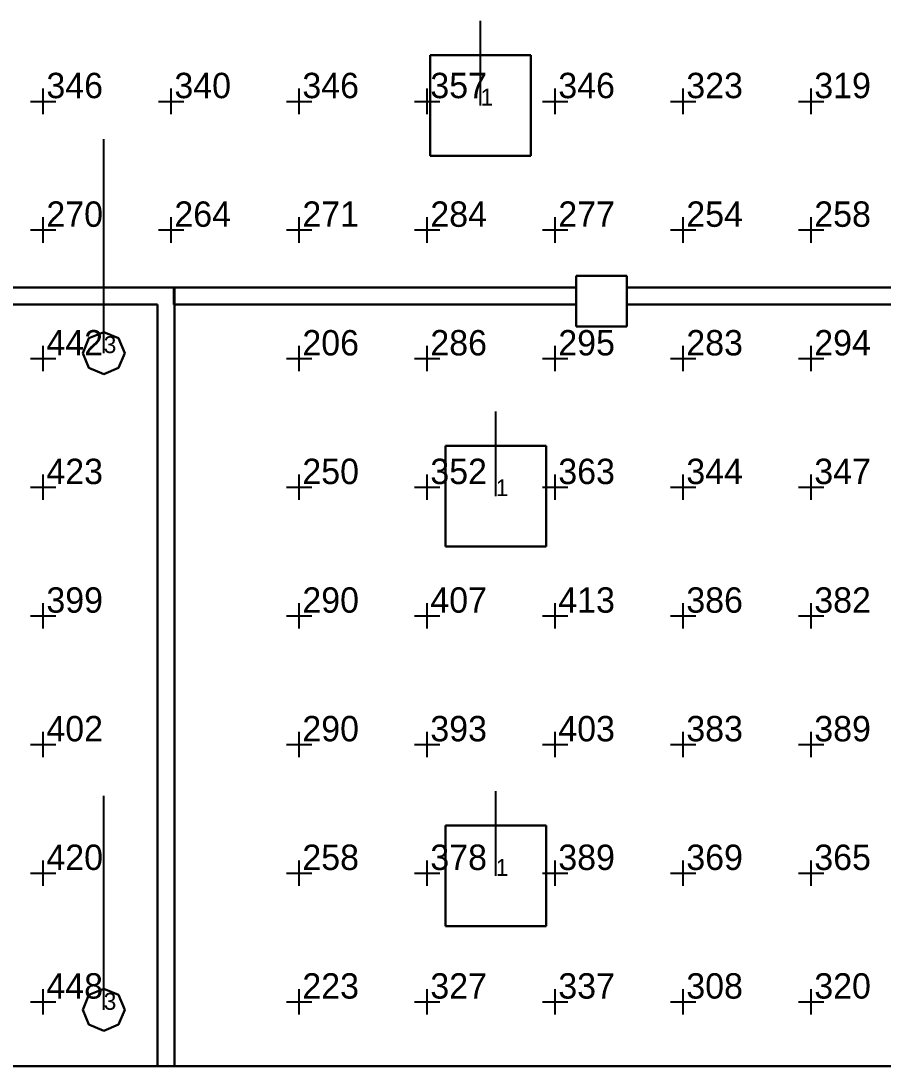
# Model space of a CAD drawing. Extents: x 0 to 48.1, y 0 to 23.7.
# Drawn here: x 8.57 to 13.66, y 0 to 6.18 of the extents above; entities that cross this region are included whole.
import ezdxf

# ---------------------------------------------------------------- set-up
doc = ezdxf.new("R2010")
doc.units = 0
doc.header["$MEASUREMENT"] = 0
for name, color, linetype in [('DLXFURN', 5, 'Continuous'), ('DLXLUM', 1, 'Continuous'), ('DLXLUMEX', 1, 'Continuous'), ('DLXSCENE', 7, 'Continuous'), ('DLXVAL', 3, 'Continuous')]:
    doc.layers.add(name, color=color, linetype=linetype)

# ---------------------------------------------------------------- blocks, each defined once
blk = doc.blocks.new('*U216')
at = {"color": 1}
blk.add_line((0, 0), (0, 0.5), dxfattribs=at)
for p, q in [((0.2975, 0.2975), (-0.2975, 0.2975)), ((-0.2975, 0.2975), (-0.2975, -0.2975)), ((-0.2975, 0.2975), (-0.2975, -0.2975)), ((-0.2975, -0.2975), (-0.2975, 0.2975)), ((-0.2975, 0.2975), (-0.2975, 0.2975)), ((0.2975, 0.2975), (-0.2975, 0.2975)), ((-0.2975, 0.2975), (-0.2975, 0.2975)), ((-0.2975, 0.2975), (0.2975, 0.2975)), ((-0.2975, -0.2975), (-0.2975, 0.2975)), ((-0.2975, 0.2975), (0.2975, 0.2975)), ((0.2975, -0.2975), (0.2975, 0.2975)), ((0.2975, 0.2975), (0.2975, 0.2975)), ((0.2975, -0.2975), (0.2975, 0.2975)), ((0.2975, 0.2975), (0.2975, 0.2975)), ((0.2975, 0.2975), (0.2975, -0.2975)), ((0.2975, 0.2975), (0.2975, -0.2975)), ((-0.2975, -0.2975), (0.2975, -0.2975)), ((-0.2975, -0.2975), (0.2975, -0.2975)), ((0.2975, -0.2975), (-0.2975, -0.2975)), ((-0.2975, -0.2975), (-0.2975, -0.2975)), ((-0.2975, -0.2975), (-0.2975, -0.2975)), ((0.2975, -0.2975), (-0.2975, -0.2975)), ((0.2975, -0.2975), (0.2975, -0.2975)), ((0.2975, -0.2975), (0.2975, -0.2975))]:
    blk.add_line(p, q)
at = {"layer": 'DLXLUMEX', "color": 7}
blk.add_text('1', height=0.1, dxfattribs=at).set_placement((0, 0))
blk = doc.blocks.new('*U217')
at = {"color": 1}
blk.add_line((0, 0), (0, 0.5), dxfattribs=at)
for p, q in [((0.2975, 0.2975), (-0.2975, 0.2975)), ((-0.2975, 0.2975), (-0.2975, -0.2975)), ((-0.2975, 0.2975), (-0.2975, -0.2975)), ((-0.2975, -0.2975), (-0.2975, 0.2975)), ((-0.2975, 0.2975), (-0.2975, 0.2975)), ((0.2975, 0.2975), (-0.2975, 0.2975)), ((-0.2975, 0.2975), (-0.2975, 0.2975)), ((-0.2975, 0.2975), (0.2975, 0.2975)), ((-0.2975, -0.2975), (-0.2975, 0.2975)), ((-0.2975, 0.2975), (0.2975, 0.2975)), ((0.2975, -0.2975), (0.2975, 0.2975)), ((0.2975, 0.2975), (0.2975, 0.2975)), ((0.2975, -0.2975), (0.2975, 0.2975)), ((0.2975, 0.2975), (0.2975, 0.2975)), ((0.2975, 0.2975), (0.2975, -0.2975)), ((0.2975, 0.2975), (0.2975, -0.2975)), ((-0.2975, -0.2975), (0.2975, -0.2975)), ((-0.2975, -0.2975), (0.2975, -0.2975)), ((0.2975, -0.2975), (-0.2975, -0.2975)), ((-0.2975, -0.2975), (-0.2975, -0.2975)), ((-0.2975, -0.2975), (-0.2975, -0.2975)), ((0.2975, -0.2975), (-0.2975, -0.2975)), ((0.2975, -0.2975), (0.2975, -0.2975)), ((0.2975, -0.2975), (0.2975, -0.2975))]:
    blk.add_line(p, q)
at = {"layer": 'DLXLUMEX', "color": 7}
blk.add_text('1', height=0.1, dxfattribs=at).set_placement((0, 0))
blk = doc.blocks.new('*U232')
at = {"color": 1}
blk.add_line((0, 0), (0, 1.265), dxfattribs=at)
for p, q in [((-0.0877, 0.0877), (0, 0.124)), ((0, 0.124), (-0.0877, 0.0877)), ((0, 0.124), (-0.0877, 0.0877)), ((-0.0877, 0.0877), (0, 0.124)), ((0, 0.124), (0.0877, 0.0877)), ((0.0877, 0.0877), (0, 0.124)), ((0.0877, 0.0877), (0, 0.124)), ((0, 0.124), (0, 0.124)), ((0, 0.124), (0.0877, 0.0877)), ((0, 0.124), (0, 0.124)), ((-0.124, 0), (-0.0877, 0.0877)), ((-0.0877, 0.0877), (-0.124, 0)), ((-0.0877, 0.0877), (-0.124, 0)), ((-0.124, 0), (-0.0877, 0.0877)), ((-0.0877, 0.0877), (-0.0877, 0.0877)), ((-0.0877, 0.0877), (-0.0877, 0.0877)), ((0.0877, 0.0877), (0.124, 0)), ((0.124, 0), (0.0877, 0.0877)), ((0.0877, 0.0877), (0.0877, 0.0877)), ((0.124, 0), (0.0877, 0.0877)), ((0.0877, 0.0877), (0.0877, 0.0877)), ((0.0877, 0.0877), (0.124, 0)), ((-0.0877, -0.0877), (-0.124, 0)), ((-0.124, 0), (-0.0877, -0.0877)), ((-0.124, 0), (-0.124, 0)), ((-0.124, 0), (-0.0877, -0.0877)), ((-0.0877, -0.0877), (-0.124, 0)), ((-0.124, 0), (-0.124, 0)), ((0.124, 0), (0.0877, -0.0877)), ((0.0877, -0.0877), (0.124, 0)), ((0.0877, -0.0877), (0.124, 0)), ((0.124, 0), (0.0877, -0.0877)), ((0.124, 0), (0.124, 0)), ((0.124, 0), (0.124, 0)), ((0, -0.124), (-0.0877, -0.0877)), ((-0.0877, -0.0877), (0, -0.124)), ((-0.0877, -0.0877), (-0.0877, -0.0877)), ((-0.0877, -0.0877), (0, -0.124)), ((0, -0.124), (-0.0877, -0.0877)), ((-0.0877, -0.0877), (-0.0877, -0.0877)), ((0.0877, -0.0877), (0, -0.124)), ((0, -0.124), (0.0877, -0.0877)), ((0, -0.124), (0.0877, -0.0877)), ((0.0877, -0.0877), (0, -0.124)), ((0.0877, -0.0877), (0.0877, -0.0877)), ((0.0877, -0.0877), (0.0877, -0.0877)), ((0, -0.124), (0, -0.124)), ((0, -0.124), (0, -0.124))]:
    blk.add_line(p, q)
at = {"layer": 'DLXLUMEX', "color": 7}
blk.add_text('3', height=0.1, dxfattribs=at).set_placement((0, 0))
blk = doc.blocks.new('*U233')
at = {"color": 1}
blk.add_line((0, 0), (0, 1.265), dxfattribs=at)
for p, q in [((-0.0877, 0.0877), (0, 0.124)), ((0, 0.124), (-0.0877, 0.0877)), ((0, 0.124), (-0.0877, 0.0877)), ((-0.0877, 0.0877), (0, 0.124)), ((0, 0.124), (0.0877, 0.0877)), ((0.0877, 0.0877), (0, 0.124)), ((0.0877, 0.0877), (0, 0.124)), ((0, 0.124), (0, 0.124)), ((0, 0.124), (0.0877, 0.0877)), ((0, 0.124), (0, 0.124)), ((-0.124, 0), (-0.0877, 0.0877)), ((-0.0877, 0.0877), (-0.124, 0)), ((-0.0877, 0.0877), (-0.124, 0)), ((-0.124, 0), (-0.0877, 0.0877)), ((-0.0877, 0.0877), (-0.0877, 0.0877)), ((-0.0877, 0.0877), (-0.0877, 0.0877)), ((0.0877, 0.0877), (0.124, 0)), ((0.124, 0), (0.0877, 0.0877)), ((0.0877, 0.0877), (0.0877, 0.0877)), ((0.124, 0), (0.0877, 0.0877)), ((0.0877, 0.0877), (0.0877, 0.0877)), ((0.0877, 0.0877), (0.124, 0)), ((-0.0877, -0.0877), (-0.124, 0)), ((-0.124, 0), (-0.0877, -0.0877)), ((-0.124, 0), (-0.124, 0)), ((-0.124, 0), (-0.0877, -0.0877)), ((-0.0877, -0.0877), (-0.124, 0)), ((-0.124, 0), (-0.124, 0)), ((0.124, 0), (0.0877, -0.0877)), ((0.0877, -0.0877), (0.124, 0)), ((0.0877, -0.0877), (0.124, 0)), ((0.124, 0), (0.0877, -0.0877)), ((0.124, 0), (0.124, 0)), ((0.124, 0), (0.124, 0)), ((0, -0.124), (-0.0877, -0.0877)), ((-0.0877, -0.0877), (0, -0.124)), ((-0.0877, -0.0877), (-0.0877, -0.0877)), ((-0.0877, -0.0877), (0, -0.124)), ((0, -0.124), (-0.0877, -0.0877)), ((-0.0877, -0.0877), (-0.0877, -0.0877)), ((0.0877, -0.0877), (0, -0.124)), ((0, -0.124), (0.0877, -0.0877)), ((0, -0.124), (0.0877, -0.0877)), ((0.0877, -0.0877), (0, -0.124)), ((0.0877, -0.0877), (0.0877, -0.0877)), ((0.0877, -0.0877), (0.0877, -0.0877)), ((0, -0.124), (0, -0.124)), ((0, -0.124), (0, -0.124))]:
    blk.add_line(p, q)
at = {"layer": 'DLXLUMEX', "color": 7}
blk.add_text('3', height=0.1, dxfattribs=at).set_placement((0, 0))
blk = doc.blocks.new('*U61')
at = {"color": 1}
blk.add_line((0, 0), (0, 0.5), dxfattribs=at)
for p, q in [((0.2975, 0.2975), (-0.2975, 0.2975)), ((-0.2975, 0.2975), (-0.2975, -0.2975)), ((-0.2975, 0.2975), (-0.2975, -0.2975)), ((-0.2975, -0.2975), (-0.2975, 0.2975)), ((-0.2975, 0.2975), (-0.2975, 0.2975)), ((0.2975, 0.2975), (-0.2975, 0.2975)), ((-0.2975, 0.2975), (-0.2975, 0.2975)), ((-0.2975, 0.2975), (0.2975, 0.2975)), ((-0.2975, -0.2975), (-0.2975, 0.2975)), ((-0.2975, 0.2975), (0.2975, 0.2975)), ((0.2975, -0.2975), (0.2975, 0.2975)), ((0.2975, 0.2975), (0.2975, 0.2975)), ((0.2975, -0.2975), (0.2975, 0.2975)), ((0.2975, 0.2975), (0.2975, 0.2975)), ((0.2975, 0.2975), (0.2975, -0.2975)), ((0.2975, 0.2975), (0.2975, -0.2975)), ((-0.2975, -0.2975), (0.2975, -0.2975)), ((-0.2975, -0.2975), (0.2975, -0.2975)), ((0.2975, -0.2975), (-0.2975, -0.2975)), ((-0.2975, -0.2975), (-0.2975, -0.2975)), ((-0.2975, -0.2975), (-0.2975, -0.2975)), ((0.2975, -0.2975), (-0.2975, -0.2975)), ((0.2975, -0.2975), (0.2975, -0.2975)), ((0.2975, -0.2975), (0.2975, -0.2975))]:
    blk.add_line(p, q)
at = {"layer": 'DLXLUMEX', "color": 7}
blk.add_text('1', height=0.1, dxfattribs=at).set_placement((0, 0))
blk = doc.blocks.new('*U90')
for p, q in [((0.2, 4.6), (-9.2757, 4.6)), ((-9.2757, 4.6), (0.2, 4.6)), ((0.2, 4.6), (0.2, 4.6)), ((0.2, 0), (0.2, 4.6)), ((0.2, 4.6), (0.2, 4.6)), ((0.2, 4.6), (0.2, 0)), ((-9.2757, 4.5), (0.1005, 4.5)), ((0.1005, 4.5), (-9.2757, 4.5)), ((0.1, 0), (0.1005, 4.5)), ((0.1005, 4.5), (0.1, 0)), ((0.1005, 4.5), (0.1005, 4.5)), ((0.1005, 4.5), (0.1005, 4.5)), ((0.1, 0), (0.1, 0)), ((0.2, 0), (0.2, 0))]:
    blk.add_line(p, q)
blk = doc.blocks.new('*U94')
for p, q in [((0.0913, -0.1), (0.0913, -0.2)), ((0.0913, -0.2), (0.0913, -0.1)), ((0.0913, -0.1), (0.0913, -0.1)), ((2.4694, -0.1), (0.0913, -0.1)), ((0.0913, -0.1), (0.0913, -0.1)), ((0.0913, -0.1), (2.4694, -0.1)), ((2.4694, -0.1), (2.4694, -0.1)), ((2.7694, -0.1), (7.7015, -0.1)), ((7.7015, -0.1), (2.7694, -0.1)), ((2.7694, -0.1), (2.7694, -0.1)), ((0.0913, -0.2), (0.0913, -0.2)), ((2.4694, -0.2), (0.0913, -0.2)), ((0.0913, -0.2), (0.0913, -0.2)), ((0.0913, -0.2), (2.4694, -0.2)), ((2.4694, -0.2), (2.4694, -0.2)), ((2.7694, -0.2), (2.7694, -0.2)), ((2.7694, -0.2), (7.7015, -0.2)), ((7.7015, -0.2), (2.7694, -0.2))]:
    blk.add_line(p, q)
blk = doc.blocks.new('*U136')
for p, q in [((12.0667, 0), (0, 0)), ((0, 0), (12.0667, 0)), ((12.0667, 0), (12.0667, 0)), ((23.9533, 0), (12.0667, 0)), ((12.0667, 0), (12.0667, 0)), ((12.0667, 0), (23.9533, 0))]:
    blk.add_line(p, q)
blk = doc.blocks.new('*U137')
for p, q in [((12.15, 4.6691), (11.85, 4.6691)), ((11.85, 4.6691), (11.85, 4.3691)), ((12.15, 4.3691), (12.15, 4.6691)), ((11.85, 4.3691), (12.15, 4.3691)), ((12.0667, 0), (0, 0)), ((23.9533, 0), (12.0667, 0))]:
    blk.add_line(p, q)
blk = doc.blocks.new('*U138')
for p, q in [((11.85, 4.6691), (12.15, 4.6691)), ((11.85, 4.3691), (11.85, 4.6691)), ((12.15, 4.6691), (12.15, 4.3691)), ((12.15, 4.3691), (11.85, 4.3691)), ((0, 0), (12.0667, 0)), ((12.0667, 0), (23.9533, 0))]:
    blk.add_line(p, q)
blk = doc.blocks.new('*U141')
for p, q in [((-0.15, -0.15), (-0.15, 0.15)), ((-0.15, 0.15), (-0.15, 0.15)), ((-0.15, 0.15), (-0.15, -0.15)), ((-0.15, 0.15), (0.15, 0.15)), ((0.15, 0.15), (-0.15, 0.15)), ((-0.15, 0.15), (-0.15, 0.15)), ((0.15, 0.15), (0.15, 0.15)), ((0.15, 0.15), (0.15, -0.15)), ((0.15, -0.15), (0.15, 0.15)), ((0.15, 0.15), (0.15, 0.15)), ((-0.15, -0.15), (-0.15, -0.15)), ((-0.15, -0.15), (-0.15, -0.15)), ((-0.15, -0.15), (0.15, -0.15)), ((0.15, -0.15), (-0.15, -0.15)), ((0.15, -0.15), (0.15, -0.15)), ((0.15, -0.15), (0.15, -0.15))]:
    blk.add_line(p, q)
blk = doc.blocks.new('*U149')
for p, q in [((15.5781, 0), (11.5781, 0)), ((11.5781, 0), (11.5781, 0)), ((11.5781, 0), (15.5781, 0))]:
    blk.add_line(p, q)
blk = doc.blocks.new('*U152')
for p, q in [((8.7, 5.625, 0.7), (8.7, 5.775, 0.7)), ((9.4565, 5.625, 0.7), (9.4565, 5.775, 0.7)), ((10.213, 5.625, 0.7), (10.213, 5.775, 0.7)), ((10.9696, 5.625, 0.7), (10.9696, 5.775, 0.7)), ((11.7261, 5.625, 0.7), (11.7261, 5.775, 0.7)), ((12.4826, 5.625, 0.7), (12.4826, 5.775, 0.7)), ((13.2391, 5.625, 0.7), (13.2391, 5.775, 0.7)), ((8.625, 5.7, 0.7), (8.775, 5.7, 0.7)), ((9.3815, 5.7, 0.7), (9.5315, 5.7, 0.7)), ((10.138, 5.7, 0.7), (10.288, 5.7, 0.7)), ((10.8946, 5.7, 0.7), (11.0446, 5.7, 0.7)), ((11.6511, 5.7, 0.7), (11.8011, 5.7, 0.7)), ((12.4076, 5.7, 0.7), (12.5576, 5.7, 0.7)), ((13.1641, 5.7, 0.7), (13.3141, 5.7, 0.7)), ((8.7, 4.865, 0.7), (8.7, 5.015, 0.7)), ((9.4565, 4.865, 0.7), (9.4565, 5.015, 0.7)), ((10.213, 4.865, 0.7), (10.213, 5.015, 0.7)), ((10.9696, 4.865, 0.7), (10.9696, 5.015, 0.7)), ((11.7261, 4.865, 0.7), (11.7261, 5.015, 0.7)), ((12.4826, 4.865, 0.7), (12.4826, 5.015, 0.7)), ((13.2391, 4.865, 0.7), (13.2391, 5.015, 0.7)), ((8.625, 4.94, 0.7), (8.775, 4.94, 0.7)), ((9.3815, 4.94, 0.7), (9.5315, 4.94, 0.7)), ((10.138, 4.94, 0.7), (10.288, 4.94, 0.7)), ((10.8946, 4.94, 0.7), (11.0446, 4.94, 0.7)), ((11.6511, 4.94, 0.7), (11.8011, 4.94, 0.7)), ((12.4076, 4.94, 0.7), (12.5576, 4.94, 0.7)), ((13.1641, 4.94, 0.7), (13.3141, 4.94, 0.7)), ((8.7, 4.105, 0.7), (8.7, 4.255, 0.7)), ((10.213, 4.105, 0.7), (10.213, 4.255, 0.7)), ((10.9696, 4.105, 0.7), (10.9696, 4.255, 0.7)), ((11.7261, 4.105, 0.7), (11.7261, 4.255, 0.7)), ((12.4826, 4.105, 0.7), (12.4826, 4.255, 0.7)), ((13.2391, 4.105, 0.7), (13.2391, 4.255, 0.7)), ((8.625, 4.18, 0.7), (8.775, 4.18, 0.7)), ((10.138, 4.18, 0.7), (10.288, 4.18, 0.7)), ((10.8946, 4.18, 0.7), (11.0446, 4.18, 0.7)), ((11.6511, 4.18, 0.7), (11.8011, 4.18, 0.7)), ((12.4076, 4.18, 0.7), (12.5576, 4.18, 0.7)), ((13.1641, 4.18, 0.7), (13.3141, 4.18, 0.7)), ((8.7, 3.345, 0.7), (8.7, 3.495, 0.7)), ((10.213, 3.345, 0.7), (10.213, 3.495, 0.7)), ((10.9696, 3.345, 0.7), (10.9696, 3.495, 0.7)), ((11.7261, 3.345, 0.7), (11.7261, 3.495, 0.7)), ((12.4826, 3.345, 0.7), (12.4826, 3.495, 0.7)), ((13.2391, 3.345, 0.7), (13.2391, 3.495, 0.7)), ((8.625, 3.42, 0.7), (8.775, 3.42, 0.7)), ((10.138, 3.42, 0.7), (10.288, 3.42, 0.7)), ((10.8946, 3.42, 0.7), (11.0446, 3.42, 0.7)), ((11.6511, 3.42, 0.7), (11.8011, 3.42, 0.7)), ((12.4076, 3.42, 0.7), (12.5576, 3.42, 0.7)), ((13.1641, 3.42, 0.7), (13.3141, 3.42, 0.7)), ((8.7, 2.585, 0.7), (8.7, 2.735, 0.7)), ((10.213, 2.585, 0.7), (10.213, 2.735, 0.7)), ((10.9696, 2.585, 0.7), (10.9696, 2.735, 0.7)), ((11.7261, 2.585, 0.7), (11.7261, 2.735, 0.7)), ((12.4826, 2.585, 0.7), (12.4826, 2.735, 0.7)), ((13.2391, 2.585, 0.7), (13.2391, 2.735, 0.7)), ((8.625, 2.66, 0.7), (8.775, 2.66, 0.7)), ((10.138, 2.66, 0.7), (10.288, 2.66, 0.7)), ((10.8946, 2.66, 0.7), (11.0446, 2.66, 0.7)), ((11.6511, 2.66, 0.7), (11.8011, 2.66, 0.7)), ((12.4076, 2.66, 0.7), (12.5576, 2.66, 0.7)), ((13.1641, 2.66, 0.7), (13.3141, 2.66, 0.7)), ((8.7, 1.825, 0.7), (8.7, 1.975, 0.7)), ((10.213, 1.825, 0.7), (10.213, 1.975, 0.7)), ((10.9696, 1.825, 0.7), (10.9696, 1.975, 0.7)), ((11.7261, 1.825, 0.7), (11.7261, 1.975, 0.7)), ((12.4826, 1.825, 0.7), (12.4826, 1.975, 0.7)), ((13.2391, 1.825, 0.7), (13.2391, 1.975, 0.7)), ((8.625, 1.9, 0.7), (8.775, 1.9, 0.7)), ((10.138, 1.9, 0.7), (10.288, 1.9, 0.7)), ((10.8946, 1.9, 0.7), (11.0446, 1.9, 0.7)), ((11.6511, 1.9, 0.7), (11.8011, 1.9, 0.7)), ((12.4076, 1.9, 0.7), (12.5576, 1.9, 0.7)), ((13.1641, 1.9, 0.7), (13.3141, 1.9, 0.7)), ((8.7, 1.065, 0.7), (8.7, 1.215, 0.7)), ((10.213, 1.065, 0.7), (10.213, 1.215, 0.7)), ((10.9696, 1.065, 0.7), (10.9696, 1.215, 0.7)), ((11.7261, 1.065, 0.7), (11.7261, 1.215, 0.7)), ((12.4826, 1.065, 0.7), (12.4826, 1.215, 0.7)), ((13.2391, 1.065, 0.7), (13.2391, 1.215, 0.7)), ((8.625, 1.14, 0.7), (8.775, 1.14, 0.7)), ((10.138, 1.14, 0.7), (10.288, 1.14, 0.7)), ((10.8946, 1.14, 0.7), (11.0446, 1.14, 0.7)), ((11.6511, 1.14, 0.7), (11.8011, 1.14, 0.7)), ((12.4076, 1.14, 0.7), (12.5576, 1.14, 0.7)), ((13.1641, 1.14, 0.7), (13.3141, 1.14, 0.7)), ((8.7, 0.305, 0.7), (8.7, 0.455, 0.7)), ((10.213, 0.305, 0.7), (10.213, 0.455, 0.7)), ((10.9696, 0.305, 0.7), (10.9696, 0.455, 0.7)), ((11.7261, 0.305, 0.7), (11.7261, 0.455, 0.7)), ((12.4826, 0.305, 0.7), (12.4826, 0.455, 0.7)), ((13.2391, 0.305, 0.7), (13.2391, 0.455, 0.7)), ((8.625, 0.38, 0.7), (8.775, 0.38, 0.7)), ((10.138, 0.38, 0.7), (10.288, 0.38, 0.7)), ((10.8946, 0.38, 0.7), (11.0446, 0.38, 0.7)), ((11.6511, 0.38, 0.7), (11.8011, 0.38, 0.7)), ((12.4076, 0.38, 0.7), (12.5576, 0.38, 0.7)), ((13.1641, 0.38, 0.7), (13.3141, 0.38, 0.7))]:
    blk.add_line(p, q)
at = {"layer": 'DLXVAL'}
for s, p in [('346', (8.7187, 5.7187, 0.7)), ('340', (9.4753, 5.7187, 0.7)), ('346', (10.2318, 5.7187, 0.7)), ('357', (10.9883, 5.7187, 0.7)), ('346', (11.7448, 5.7187, 0.7)), ('323', (12.5014, 5.7187, 0.7)), ('319', (13.2579, 5.7187, 0.7)), ('270', (8.7187, 4.9587, 0.7)), ('264', (9.4753, 4.9587, 0.7)), ('271', (10.2318, 4.9587, 0.7)), ('284', (10.9883, 4.9587, 0.7)), ('277', (11.7448, 4.9587, 0.7)), ('254', (12.5014, 4.9587, 0.7)), ('258', (13.2579, 4.9587, 0.7)), ('442', (8.7187, 4.1987, 0.7)), ('206', (10.2318, 4.1987, 0.7)), ('286', (10.9883, 4.1987, 0.7)), ('295', (11.7448, 4.1987, 0.7)), ('283', (12.5014, 4.1987, 0.7)), ('294', (13.2579, 4.1987, 0.7)), ('423', (8.7187, 3.4387, 0.7)), ('250', (10.2318, 3.4387, 0.7)), ('352', (10.9883, 3.4387, 0.7)), ('363', (11.7448, 3.4387, 0.7)), ('344', (12.5014, 3.4387, 0.7)), ('347', (13.2579, 3.4387, 0.7)), ('399', (8.7187, 2.6787, 0.7)), ('290', (10.2318, 2.6787, 0.7)), ('407', (10.9883, 2.6787, 0.7)), ('413', (11.7448, 2.6787, 0.7)), ('386', (12.5014, 2.6787, 0.7)), ('382', (13.2579, 2.6787, 0.7)), ('402', (8.7187, 1.9187, 0.7)), ('290', (10.2318, 1.9187, 0.7)), ('393', (10.9883, 1.9187, 0.7)), ('403', (11.7448, 1.9187, 0.7)), ('383', (12.5014, 1.9187, 0.7)), ('389', (13.2579, 1.9187, 0.7)), ('420', (8.7187, 1.1587, 0.7)), ('258', (10.2318, 1.1587, 0.7)), ('378', (10.9883, 1.1587, 0.7)), ('389', (11.7448, 1.1587, 0.7)), ('369', (12.5014, 1.1587, 0.7)), ('365', (13.2579, 1.1587, 0.7)), ('448', (8.7187, 0.3987, 0.7)), ('223', (10.2318, 0.3987, 0.7)), ('327', (10.9883, 0.3987, 0.7)), ('337', (11.7448, 0.3987, 0.7)), ('308', (12.5014, 0.3987, 0.7)), ('320', (13.2579, 0.3987, 0.7))]:
    blk.add_text(s, height=0.15, dxfattribs=at).set_placement(p)

msp = doc.modelspace()

# ---------------------------------------------------------------- block references
at = {"layer": 'DLXFURN'}
for name, p in [('*U90', (9.2757, 0)), ('*U94', (9.3806, 4.7))]:
    msp.add_blockref(name, p, dxfattribs=at)
at = {"layer": 'DLXLUM'}
for name, p in [('*U61', (11.2857, 5.6753)), ('*U233', (9.0577, 4.2125)), ('*U217', (11.3753, 3.3674)), ('*U216', (11.3753, 1.1239)), ('*U232', (9.0577, 0.3326))]:
    msp.add_blockref(name, p, dxfattribs=at)
at = {"layer": 'DLXSCENE'}
for name, p in [('*U136', (0, 0)), ('*U137', (0, 0)), ('*U138', (0, 0)), ('*U149', (0, 0)), ('*U141', (12, 4.5191))]:
    msp.add_blockref(name, p, dxfattribs=at)
at = {"layer": 'DLXVAL'}
msp.add_blockref('*U152', (0, 0), dxfattribs=at)

doc.saveas('drawing.dxf')
